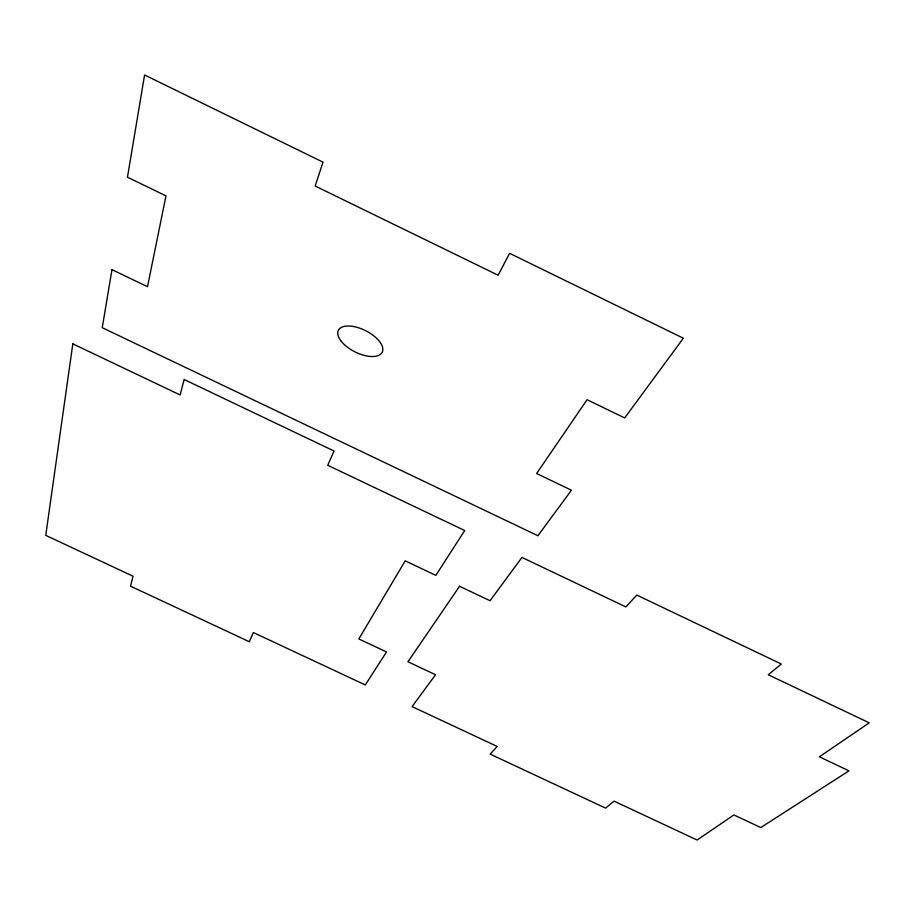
<?xml version="1.0" encoding="UTF-8"?>
<svg xmlns="http://www.w3.org/2000/svg" width="915" height="915" viewBox="0 0 915 915"><rect width="100%" height="100%" fill="white"/><g stroke="black" fill="none" stroke-linecap="round" stroke-linejoin="round"><path stroke-width="1.37" d="M72.823 343.846L45.75 535.366L133.052 576.221L130.479 586.149L249.292 641.712L253.375 632.551L365.291 684.935L386.519 651.96L358.829 638.945L405.219 560.849L435.849 575.363L464.717 530.517L327.719 465.255L334.044 451.015L184.132 379.496L180.118 394.948L72.823 343.846M111.973 269.639L102.24 327.696L537.917 535.744L571.44 490.211L536.625 473.501L587.064 399.718L624.682 417.926L683.368 338.218L509.609 253.318L498.137 275.221L315.172 186.031L323.006 162.149L144.581 74.984L127.46 177.213L165.981 195.867L147.509 286.704L111.973 269.639M459.547 586.275L407.953 661.774L435.551 674.744L412.082 706.609L497.211 746.457L490.154 754.12L605.581 808.105L614.057 801.151L697.081 840.016L733.933 814.945L760.8 827.56L848.971 770.842L819.36 756.808L869.25 722.85L768.257 674.744L781.341 664.027L636.806 595.082L625.883 606.931L521.95 557.418L490.051 600.732L459.547 586.275M341.306 341.341A24.499 11.861 26.6 0 0 380.32 354.46A24.499 11.861 26.6 0 0 359.286 328.028A24.499 11.861 26.6 0 0 341.306 341.341"/></g></svg>
